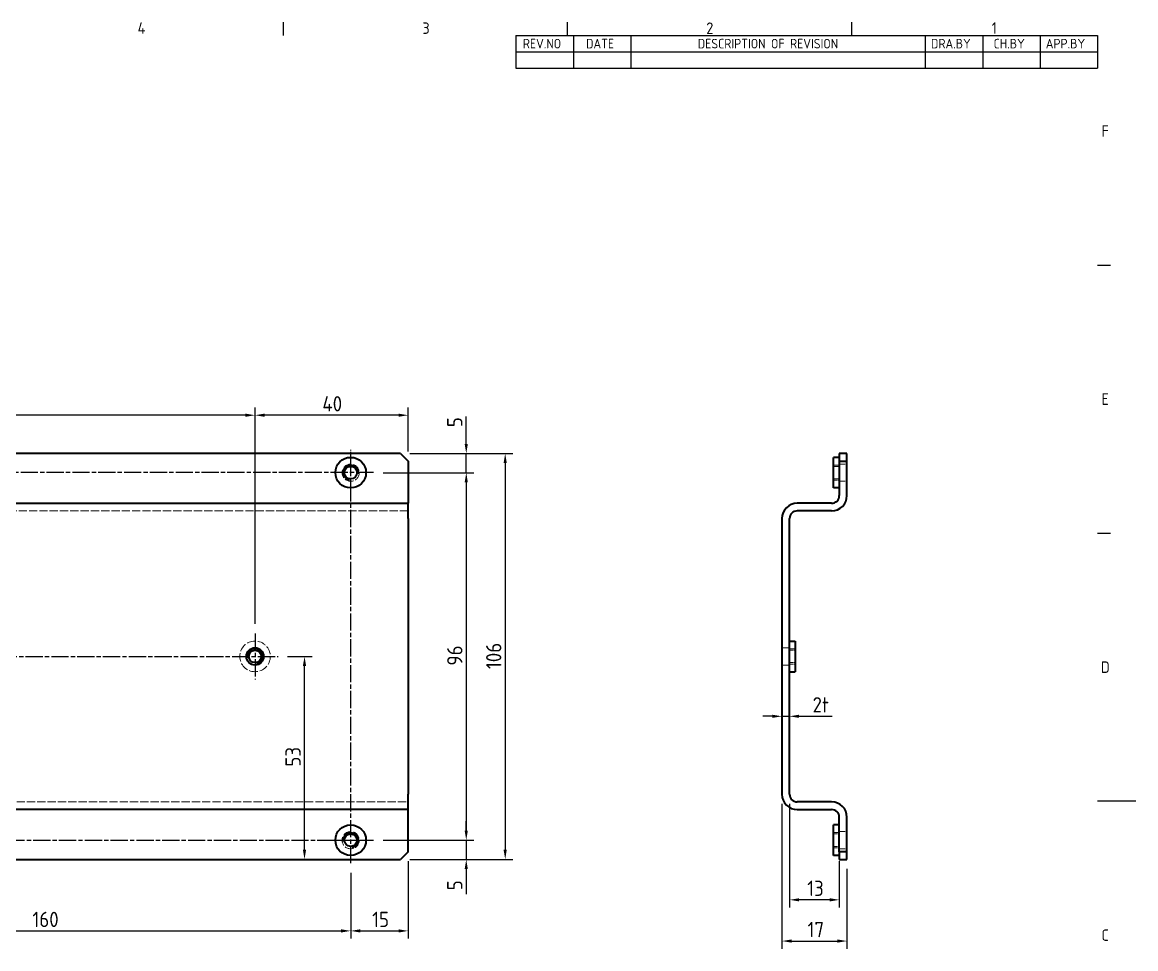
# Model space of a CAD drawing. Header units: millimetres. Extents: x 0 to 594, y 0 to 420.
# Drawn here: x 302.9 to 594, y 171.4 to 413.4 of the extents above; entities that cross this region are included whole.
import ezdxf

# ---------------------------------------------------------------- set-up
doc = ezdxf.new("R2010")
doc.units = ezdxf.units.MM
doc.linetypes.add('CHAIN', pattern=[0.3543, 0.2362, -0.0295, 0.0591, -0.0295])
doc.linetypes.add('DASHED', pattern=[0.2067, 0.1654, -0.0413])
doc.layers.get('0').update_dxf_attribs({"color": 3, "lineweight": 25})
for name, color, linetype, lineweight in [('가려진 것(ISO)', 2, 'DASHED', 18), ('가시적인 것(ISO)', 3, 'Continuous', 40), ('가시적인 좁은 것(ISO)', 3, 'Continuous', 35), ('경계(ISO)', 7, 'Continuous', 25), ('기호(ISO)', 5, 'Continuous', 25), ('중심 표식(ISO)', 1, 'Continuous', 25), ('중심선(ISO)', 1, 'Continuous', 25), ('치수(ISO)', 2, 'Continuous', 25)]:
    doc.layers.add(name, color=color, linetype=linetype, lineweight=lineweight)
doc.styles.add('ISO ProportionalPSTEK', font='isocp.shx')
doc.styles.add('문자 텍스트_PSTEK_POSCO', font='isocp.shx')
doc.styles.add('치수 텍스트_PSTEK_POSCO', font='isocp.shx')
doc.dimstyles.new('치수_PSTEK_POSCO', dxfattribs={"dimtxt": 4, "dimasz": 2.5, "dimexe": 2, "dimexo": 2.5, "dimgap": 1, "dimtad": 1, "dimrnd": 1e-08, "dimdsep": 46, "dimtxsty": '치수 텍스트_PSTEK_POSCO', "dimcen": 0.09, "dimdle": 10, "dimclrd": 7, "dimclre": 7, "dimclrt": 2, "dimadec": 1, "dimazin": 2, "dimtfac": 1, "dimtmove": 0, "dimatfit": 3, "dimfxl": 0, "dimtolj": 1, "dimlwd": -1, "dimlwe": -1, "dimarcsym": 0})

# ---------------------------------------------------------------- blocks, each defined once
blk = doc.blocks.new('경계 Default Border')
at = {"layer": '경계(ISO)'}
for p, q in [((371.25, 410), (371.25, 413.4)), ((445.5, 410), (445.5, 413.4)), ((519.75, 410), (519.75, 413.4)), ((584, 350), (587.4, 350)), ((584, 280), (587.4, 280))]:
    blk.add_line(p, q, dxfattribs=at)
at = {"layer": '경계(ISO)', "flags": 128}
blk.add_lwpolyline([(594, 210), (584, 210)], dxfattribs=at)
at = {"layer": '경계(ISO)', "color": 2, "char_height": 3, "attachment_point": 7, "style": '문자 텍스트_PSTEK_POSCO'}
for s, insert in [('4', (333.1, 410.4)), ('3', (407.54, 410.37)), ('2', (481.75, 410.37)), ('1', (556.36, 410.4)), ('F', (585.04, 383.5)), ('E', (585.04, 313.47)), ('D', (584.88, 243.47)), ('C', (585.04, 173.47))]:
    blk.add_mtext(s, dxfattribs=dict(at, insert=insert))
blk = doc.blocks.new('리비전 내역')
at = {"layer": '기호(ISO)'}
for p, q in [((432, 410), (584, 410)), ((432, 410), (432, 405.72)), ((447, 410), (447, 405.72)), ((462, 410), (462, 405.72)), ((539, 410), (539, 405.72)), ((554, 410), (554, 405.72)), ((569, 410), (569, 405.72)), ((584, 410), (584, 405.72)), ((432, 405.72), (584, 405.72)), ((432, 405.72), (432, 401.44)), ((447, 405.72), (447, 401.44)), ((462, 405.72), (462, 401.44)), ((539, 405.72), (539, 401.44)), ((554, 405.72), (554, 401.44)), ((569, 405.72), (569, 401.44)), ((584, 405.72), (584, 401.44)), ((432, 401.44), (584, 401.44))]:
    blk.add_line(p, q, dxfattribs=at)
at = {"layer": '기호(ISO)', "color": 2, "char_height": 2.5, "attachment_point": 7, "style": 'ISO ProportionalPSTEK'}
for s, insert in [('REV.NO', (433.79, 406.58)), ('DATE', (450.31, 406.58)), ('DESCRIPTION OF REVISION', (479.51, 406.58)), ('DRA.BY', (540.48, 406.58)), ('CH.BY', (556.86, 406.58)), ('APP.BY', (570.48, 406.58))]:
    blk.add_mtext(s, dxfattribs=dict(at, insert=insert))
blk = doc.blocks.new('*D27')
at = {"layer": 'Defpoints', "color": 0}
for p in [(228.79, 193.77), (388.79, 193.77), (388.79, 176.08)]:
    blk.add_point(p, dxfattribs=at)
at = {"layer": '치수(ISO)', "color": 7}
for p, q in [((228.79, 191.27), (228.79, 174.08)), ((388.79, 191.27), (388.79, 174.08)), ((231.29, 176.08), (386.29, 176.08))]:
    blk.add_line(p, q, dxfattribs=at)
for points in [[(231.29, 176.5), (231.29, 175.66), (228.79, 176.08)], [(386.29, 176.5), (386.29, 175.66), (388.79, 176.08)]]:
    blk.add_solid(points, dxfattribs=at)
at = {"layer": '치수(ISO)', "color": 2, "insert": (305.59, 179.08), "char_height": 4, "attachment_point": 4, "style": '치수 텍스트_PSTEK_POSCO'}
blk.add_mtext('\\A1;160', dxfattribs=at)
blk = doc.blocks.new('*D28')
at = {"layer": 'Defpoints', "color": 0}
for p in [(403.79, 196.77), (388.79, 193.77), (403.79, 176.08)]:
    blk.add_point(p, dxfattribs=at)
at = {"layer": '치수(ISO)', "color": 7}
for p, q in [((403.79, 194.27), (403.79, 174.08)), ((388.79, 191.27), (388.79, 174.08)), ((391.29, 176.08), (401.29, 176.08))]:
    blk.add_line(p, q, dxfattribs=at)
for points in [[(391.29, 176.5), (391.29, 175.66), (388.79, 176.08)], [(401.29, 176.5), (401.29, 175.66), (403.79, 176.08)]]:
    blk.add_solid(points, dxfattribs=at)
at = {"layer": '치수(ISO)', "color": 2, "insert": (394.41, 179.08), "char_height": 4, "attachment_point": 4, "style": '치수 텍스트_PSTEK_POSCO'}
blk.add_mtext('\\A1;15', dxfattribs=at)
blk = doc.blocks.new('*D29')
at = {"layer": 'Defpoints', "color": 0}
for p in [(394.79, 199.77), (419, 199.77), (401.79, 194.77)]:
    blk.add_point(p, dxfattribs=at)
at = {"layer": '치수(ISO)', "color": 7}
for p, q in [((419, 202.27), (419, 204.77)), ((397.29, 199.77), (421, 199.77)), ((419, 199.77), (419, 194.77)), ((404.29, 194.77), (421, 194.77)), ((419, 192.27), (419, 185.7))]:
    blk.add_line(p, q, dxfattribs=at)
for points in [[(418.58, 202.27), (419.41, 202.27), (419, 199.77)], [(418.58, 192.27), (419.41, 192.27), (419, 194.77)]]:
    blk.add_solid(points, dxfattribs=at)
at = {"layer": '치수(ISO)', "color": 2, "insert": (416, 186.7), "char_height": 4, "attachment_point": 4, "rotation": 90, "style": '치수 텍스트_PSTEK_POSCO'}
blk.add_mtext('\\A1;5', dxfattribs=at)
blk = doc.blocks.new('*D30')
at = {"layer": 'Defpoints', "color": 0}
for p in [(394.79, 295.77), (394.79, 199.77), (419, 199.77)]:
    blk.add_point(p, dxfattribs=at)
at = {"layer": '치수(ISO)', "color": 7}
for p, q in [((397.29, 295.77), (421, 295.77)), ((419, 293.27), (419, 202.27)), ((397.29, 199.77), (421, 199.77))]:
    blk.add_line(p, q, dxfattribs=at)
for points in [[(418.58, 293.27), (419.41, 293.27), (419, 295.77)], [(418.58, 202.27), (419.41, 202.27), (419, 199.77)]]:
    blk.add_solid(points, dxfattribs=at)
at = {"layer": '치수(ISO)', "color": 2, "insert": (416, 245.39), "char_height": 4, "attachment_point": 4, "rotation": 90, "style": '치수 텍스트_PSTEK_POSCO'}
blk.add_mtext('\\A1;96', dxfattribs=at)
blk = doc.blocks.new('*D31')
at = {"layer": 'Defpoints', "color": 0}
for p in [(369.79, 247.77), (376.72, 247.77), (401.79, 194.77)]:
    blk.add_point(p, dxfattribs=at)
at = {"layer": '치수(ISO)', "color": 7}
for p, q in [((372.29, 247.77), (378.72, 247.77)), ((376.72, 197.27), (376.72, 245.27))]:
    blk.add_line(p, q, dxfattribs=at)
for points in [[(376.3, 245.27), (377.13, 245.27), (376.72, 247.77)], [(376.3, 197.27), (377.13, 197.27), (376.72, 194.77)]]:
    blk.add_solid(points, dxfattribs=at)
at = {"layer": '치수(ISO)', "color": 2, "insert": (373.72, 218.99), "char_height": 4, "attachment_point": 4, "rotation": 90, "style": '치수 텍스트_PSTEK_POSCO'}
blk.add_mtext('\\A1;53', dxfattribs=at)
blk = doc.blocks.new('*D32')
at = {"layer": 'Defpoints', "color": 0}
for p in [(401.79, 300.77), (419, 300.77), (394.79, 295.77)]:
    blk.add_point(p, dxfattribs=at)
at = {"layer": '치수(ISO)', "color": 7}
for p, q in [((419, 303.27), (419, 310.41)), ((404.29, 300.77), (421, 300.77)), ((419, 295.77), (419, 300.77)), ((397.29, 295.77), (421, 295.77)), ((419, 293.27), (419, 290.77))]:
    blk.add_line(p, q, dxfattribs=at)
for points in [[(418.58, 303.27), (419.41, 303.27), (419, 300.77)], [(418.58, 293.27), (419.41, 293.27), (419, 295.77)]]:
    blk.add_solid(points, dxfattribs=at)
at = {"layer": '치수(ISO)', "color": 2, "insert": (416, 307.65), "char_height": 4, "attachment_point": 4, "rotation": 90, "style": '치수 텍스트_PSTEK_POSCO'}
blk.add_mtext('\\A1;5', dxfattribs=at)
blk = doc.blocks.new('*D33')
at = {"layer": 'Defpoints', "color": 0}
for p in [(363.79, 310.77), (403.79, 298.77), (363.79, 253.77)]:
    blk.add_point(p, dxfattribs=at)
at = {"layer": '치수(ISO)', "color": 7}
for p, q in [((363.79, 256.27), (363.79, 312.77)), ((403.79, 301.27), (403.79, 312.77)), ((401.29, 310.77), (366.29, 310.77))]:
    blk.add_line(p, q, dxfattribs=at)
for points in [[(366.29, 311.19), (366.29, 310.36), (363.79, 310.77)], [(401.29, 311.19), (401.29, 310.36), (403.79, 310.77)]]:
    blk.add_solid(points, dxfattribs=at)
at = {"layer": '치수(ISO)', "color": 2, "insert": (381.39, 313.77), "char_height": 4, "attachment_point": 4, "style": '치수 텍스트_PSTEK_POSCO'}
blk.add_mtext('\\A1;40', dxfattribs=at)
blk = doc.blocks.new('*D34')
at = {"layer": 'Defpoints', "color": 0}
for p in [(93.79, 310.77), (93.79, 253.77), (363.79, 253.77)]:
    blk.add_point(p, dxfattribs=at)
at = {"layer": '치수(ISO)', "color": 7}
for p, q in [((93.79, 256.27), (93.79, 312.77)), ((363.79, 256.27), (363.79, 312.77)), ((361.29, 310.77), (96.29, 310.77))]:
    blk.add_line(p, q, dxfattribs=at)
for points in [[(96.29, 311.19), (96.29, 310.36), (93.79, 310.77)], [(361.29, 311.19), (361.29, 310.36), (363.79, 310.77)]]:
    blk.add_solid(points, dxfattribs=at)
at = {"layer": '치수(ISO)', "color": 2, "insert": (225.14, 313.77), "char_height": 4, "attachment_point": 4, "style": '치수 텍스트_PSTEK_POSCO'}
blk.add_mtext('\\A1;270', dxfattribs=at)
blk = doc.blocks.new('*D36')
at = {"layer": 'Defpoints', "color": 0}
for p in [(401.79, 300.77), (401.79, 194.77), (429.18, 194.77)]:
    blk.add_point(p, dxfattribs=at)
at = {"layer": '치수(ISO)', "color": 7}
for p, q in [((404.29, 300.77), (431.18, 300.77)), ((429.18, 298.27), (429.18, 197.27)), ((404.29, 194.77), (431.18, 194.77))]:
    blk.add_line(p, q, dxfattribs=at)
for points in [[(428.76, 298.27), (429.59, 298.27), (429.18, 300.77)], [(428.76, 197.27), (429.59, 197.27), (429.18, 194.77)]]:
    blk.add_solid(points, dxfattribs=at)
at = {"layer": '치수(ISO)', "color": 2, "insert": (426.18, 244.47), "char_height": 4, "attachment_point": 4, "rotation": 90, "style": '치수 텍스트_PSTEK_POSCO'}
blk.add_mtext('\\A1;106', dxfattribs=at)
blk = doc.blocks.new('*D37')
at = {"layer": 'Defpoints', "color": 0}
for p in [(501.52, 231.02), (503.52, 232.13), (503.52, 231.02)]:
    blk.add_point(p, dxfattribs=at)
at = {"layer": '치수(ISO)', "color": 7}
for p, q in [((499.02, 232.13), (496.52, 232.13)), ((501.52, 232.13), (503.52, 232.13)), ((506.02, 232.13), (514.62, 232.13))]:
    blk.add_line(p, q, dxfattribs=at)
for points in [[(499.02, 232.55), (499.02, 231.72), (501.52, 232.13)], [(506.02, 232.55), (506.02, 231.72), (503.52, 232.13)]]:
    blk.add_solid(points, dxfattribs=at)
at = {"layer": '치수(ISO)', "color": 2, "insert": (509.52, 235.13), "char_height": 4, "attachment_point": 4, "style": '치수 텍스트_PSTEK_POSCO'}
blk.add_mtext('\\A1;2t', dxfattribs=at)
blk = doc.blocks.new('*D38')
at = {"layer": 'Defpoints', "color": 0}
for p in [(501.52, 211.77), (518.52, 194.77), (518.52, 173.43)]:
    blk.add_point(p, dxfattribs=at)
at = {"layer": '치수(ISO)', "color": 7}
for p, q in [((501.52, 209.27), (501.52, 171.43)), ((518.52, 192.27), (518.52, 171.43)), ((504.02, 173.43), (516.02, 173.43))]:
    blk.add_line(p, q, dxfattribs=at)
for points in [[(504.02, 173.84), (504.02, 173.01), (501.52, 173.43)], [(516.02, 173.84), (516.02, 173.01), (518.52, 173.43)]]:
    blk.add_solid(points, dxfattribs=at)
at = {"layer": '치수(ISO)', "color": 2, "insert": (508.22, 176.43), "char_height": 4, "attachment_point": 4, "style": '치수 텍스트_PSTEK_POSCO'}
blk.add_mtext('\\A1;17', dxfattribs=at)
blk = doc.blocks.new('*D39')
at = {"layer": 'Defpoints', "color": 0}
for p in [(503.52, 211.77), (516.52, 196.77), (503.52, 184.2)]:
    blk.add_point(p, dxfattribs=at)
at = {"layer": '치수(ISO)', "color": 7}
for p, q in [((503.52, 209.27), (503.52, 182.2)), ((516.52, 194.27), (516.52, 182.2)), ((514.02, 184.2), (506.02, 184.2))]:
    blk.add_line(p, q, dxfattribs=at)
for points in [[(506.02, 184.61), (506.02, 183.78), (503.52, 184.2)], [(514.02, 184.61), (514.02, 183.78), (516.52, 184.2)]]:
    blk.add_solid(points, dxfattribs=at)
at = {"layer": '치수(ISO)', "color": 2, "insert": (508.13, 187.2), "char_height": 4, "attachment_point": 4, "style": '치수 텍스트_PSTEK_POSCO'}
blk.add_mtext('\\A1;13', dxfattribs=at)

msp = doc.modelspace()

# ---------------------------------------------------------------- linework, layer by layer
at = {"layer": '가려진 것(ISO)', "ltscale": 2.856945}
for p, q in [((516.517, 297.772), (515.017, 297.772)), ((516.517, 297.393), (515.017, 297.393)), ((516.517, 294.151), (515.017, 294.151)), ((515.017, 293.772), (516.517, 293.772)), ((505.017, 249.772), (503.517, 249.772)), ((503.517, 249.393), (505.017, 249.393)), ((503.517, 246.151), (505.017, 246.151)), ((503.517, 245.772), (505.017, 245.772)), ((516.517, 201.772), (515.017, 201.772)), ((515.017, 201.393), (516.517, 201.393)), ((515.017, 198.151), (516.517, 198.151)), ((515.017, 197.772), (516.517, 197.772))]:
    msp.add_line(p, q, dxfattribs=at)
at = {"layer": '가려진 것(ISO)', "ltscale": 3.809293}
for p, q in [((516.517, 298.022), (518.517, 298.022)), ((516.517, 293.522), (518.517, 293.522)), ((501.517, 250.022), (503.517, 250.022)), ((501.517, 245.522), (503.517, 245.522)), ((516.517, 202.022), (518.517, 202.022)), ((516.517, 197.522), (518.517, 197.522))]:
    msp.add_line(p, q, dxfattribs=at)
at = {"layer": '가려진 것(ISO)', "ltscale": 13.025194}
for p, q in [((403.789, 285.772), (53.789, 285.772)), ((53.789, 209.772), (403.789, 209.772))]:
    msp.add_line(p, q, dxfattribs=at)
at = {"layer": '가려진 것(ISO)', "ltscale": 13.678923}
for centre in [(388.789, 295.772), (388.789, 199.772)]:
    msp.add_circle(centre, 2.25, dxfattribs=at)
at = {"layer": '가려진 것(ISO)', "ltscale": 13.510047}
msp.add_circle((363.789, 247.772), 4, dxfattribs=at)
at = {"layer": '가시적인 것(ISO)'}
for p, q in [((401.789, 300.772), (55.789, 300.772)), ((401.789, 300.772), (403.789, 298.772)), ((518.517, 300.772), (516.517, 300.772)), ((516.517, 300.772), (516.517, 298.772)), ((518.517, 298.772), (518.517, 300.772)), ((403.789, 298.772), (403.789, 289.772)), ((515.017, 291.772), (515.017, 299.772)), ((516.517, 299.772), (515.017, 299.772)), ((516.517, 298.772), (518.517, 298.772)), ((516.517, 298.772), (516.517, 289.772)), ((518.517, 289.772), (518.517, 298.772)), ((516.517, 291.772), (515.017, 291.772)), ((403.789, 289.772), (403.789, 287.772)), ((53.789, 287.772), (403.789, 287.772)), ((403.789, 283.772), (403.789, 287.772)), ((514.517, 287.772), (505.517, 287.772)), ((514.517, 285.772), (505.517, 285.772)), ((403.789, 283.772), (403.789, 211.772)), ((501.517, 283.772), (501.517, 211.772)), ((503.517, 211.772), (503.517, 283.772)), ((503.517, 251.772), (505.017, 251.772)), ((505.017, 251.772), (505.017, 243.772)), ((503.517, 243.772), (505.017, 243.772)), ((403.789, 207.772), (403.789, 211.772)), ((514.517, 209.772), (505.517, 209.772)), ((403.789, 207.772), (53.789, 207.772)), ((403.789, 205.772), (403.789, 207.772)), ((505.517, 207.772), (514.517, 207.772)), ((403.789, 196.772), (403.789, 205.772)), ((515.017, 195.772), (515.017, 203.772)), ((516.517, 203.772), (515.017, 203.772)), ((516.517, 196.772), (516.517, 205.772)), ((518.517, 196.772), (518.517, 205.772)), ((403.789, 196.772), (401.789, 194.772)), ((516.517, 195.772), (515.017, 195.772)), ((518.517, 196.772), (516.517, 196.772)), ((516.517, 196.772), (516.517, 194.772)), ((518.517, 194.772), (518.517, 196.772)), ((55.789, 194.772), (401.789, 194.772)), ((516.517, 194.772), (518.517, 194.772))]:
    msp.add_line(p, q, dxfattribs=at)
for centre, radius in [((388.789, 295.772), 4), ((388.789, 295.772), 1.621), ((363.789, 247.772), 2.25), ((363.789, 247.772), 1.621), ((388.789, 199.772), 4), ((388.789, 199.772), 1.621)]:
    msp.add_circle(centre, radius, dxfattribs=at)
for centre, radius, start, end in [((514.517, 289.772), 4, 270, 0), ((514.517, 289.772), 2, 270, 0), ((505.517, 283.772), 4, 90, 180), ((505.517, 283.772), 2, 90, 180), ((505.517, 211.772), 4, 180, 270), ((505.517, 211.772), 2, 180, 270), ((514.517, 205.772), 4, 0, 90), ((514.517, 205.772), 2, 0, 90)]:
    msp.add_arc(centre, radius, start, end, dxfattribs=at)
at = {"layer": '가시적인 좁은 것(ISO)'}
for centre, start, end in [((388.789, 295.772), 350, 260), ((363.789, 247.772), 280, 190), ((388.789, 199.772), 280, 190)]:
    msp.add_arc(centre, 2, start, end, dxfattribs=at)
at = {"layer": '중심 표식(ISO)', "linetype": 'CHAIN', "ltscale": 19.051651}
for p, q in [((388.789, 289.772), (388.789, 301.772)), ((363.789, 253.772), (363.789, 241.772)), ((382.789, 199.772), (394.789, 199.772))]:
    msp.add_line(p, q, dxfattribs=at)
at = {"layer": '중심선(ISO)', "linetype": 'CHAIN', "ltscale": 19.051651}
for p, q in [((388.789, 193.772), (388.789, 301.772)), ((394.789, 295.772), (62.789, 295.772)), ((87.789, 247.772), (369.789, 247.772)), ((62.789, 199.772), (394.789, 199.772))]:
    msp.add_line(p, q, dxfattribs=at)

# ---------------------------------------------------------------- block references
msp.add_blockref('경계 Default Border', (0, 0))
at = {"layer": '기호(ISO)'}
msp.add_blockref('리비전 내역', (0, 0), dxfattribs=at)

# ---------------------------------------------------------------- dimensions: what is measured, and where the dimension line sits
at = {"layer": '치수(ISO)', "color": 7}
for base, p1, p2, angle, override, picture, middle in [((93.789, 310.772), (363.789, 253.772), (93.789, 253.772), 180, {"dimdec": 2, "dimtp": 0, "dimtm": 0, "dimtdec": 2, "dimtofl": 0, "dimatfit": 1}, '*D34', (228.789, 310.772)), ((363.789, 310.772), (403.789, 298.772), (363.789, 253.772), 180, {"dimdec": 2, "dimtp": 0, "dimtm": 0, "dimtdec": 2, "dimtofl": 0, "dimatfit": 1}, '*D33', (383.789, 310.772)), ((418.997, 300.772), (394.789, 295.772), (401.789, 300.772), 90, {"dimdec": 2, "dimtp": 0, "dimtm": 0, "dimtdec": 2, "dimtofl": 1, "dimatfit": 1}, '*D32', (418.997, 308.53)), ((429.175, 194.772), (401.789, 300.772), (401.789, 194.772), 90, {"dimdec": 2, "dimtp": 0, "dimtm": 0, "dimtdec": 2, "dimtofl": 0, "dimatfit": 1}, '*D36', (429.175, 247.772)), ((418.997, 199.772), (394.789, 295.772), (394.789, 199.772), 90, {"dimdec": 2, "dimtp": 0, "dimtm": 0, "dimtdec": 2, "dimtofl": 0, "dimatfit": 1}, '*D30', (418.997, 247.772)), ((376.718, 247.772), (401.789, 194.772), (369.789, 247.772), 270, {"dimdec": 2, "dimse1": 1, "dimtp": 0, "dimtm": 0, "dimtdec": 2, "dimtofl": 0, "dimatfit": 1}, '*D31', (376.718, 221.272)), ((518.517, 173.427), (501.517, 211.772), (518.517, 194.772), 180, {"dimdec": 2, "dimtp": 0, "dimtm": 0, "dimtdec": 2, "dimtofl": 0, "dimatfit": 1}, '*D38', (510.017, 173.427)), ((418.997, 199.772), (401.789, 194.772), (394.789, 199.772), 90, {"dimdec": 2, "dimtp": 0, "dimtm": 0, "dimtdec": 2, "dimtofl": 1, "dimatfit": 1}, '*D29', (418.997, 187.587)), ((403.789, 176.082), (388.789, 193.772), (403.789, 196.772), 180, {"dimdec": 2, "dimtp": 0, "dimtm": 0, "dimtdec": 2, "dimtofl": 0, "dimatfit": 1}, '*D28', (396.289, 176.082)), ((388.789, 176.082), (228.789, 193.772), (388.789, 193.772), 180, {"dimdec": 2, "dimtp": 0, "dimtm": 0, "dimtdec": 2, "dimtofl": 0, "dimatfit": 1}, '*D27', (308.789, 176.082))]:
    dim = msp.add_linear_dim(base=base, p1=p1, p2=p2, angle=angle, dimstyle='치수_PSTEK_POSCO', override=override, dxfattribs=at)
    dim.commit()
    dim.dimension.update_dxf_attribs({"geometry": picture, "text_midpoint": middle, "dimtype": 160})
dim = msp.add_linear_dim(base=(503.517, 232.134), p1=(501.517, 231.025), p2=(503.517, 231.025), angle=180, text='<>t', dimstyle='치수_PSTEK_POSCO', override={"dimdec": 2, "dimse1": 1, "dimse2": 1, "dimtp": 0, "dimtm": 0, "dimtdec": 2, "dimtofl": 1, "dimatfit": 1}, dxfattribs=at)
dim.commit()
dim.dimension.update_dxf_attribs({"geometry": '*D37', "text_midpoint": (511.568, 232.134), "dimtype": 160})
dim = msp.add_linear_dim(base=(503.517, 184.197), p1=(516.517, 196.772), p2=(503.517, 211.772), dimstyle='치수_PSTEK_POSCO', override={"dimdec": 2, "dimtp": 0, "dimtm": 0, "dimtdec": 2, "dimtofl": 0, "dimatfit": 1}, dxfattribs=at)
dim.commit()
dim.dimension.update_dxf_attribs({"geometry": '*D39', "text_midpoint": (510.017, 184.197), "dimtype": 160})

doc.saveas('drawing.dxf')
